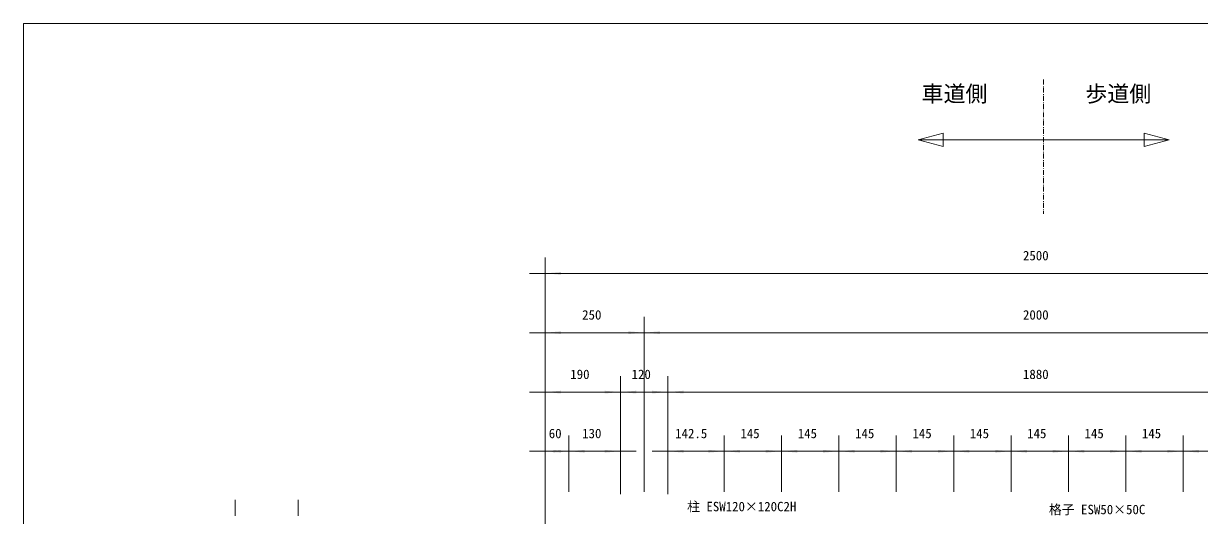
# Model space of a CAD drawing. Units: millimetres, scale not verified. Extents: x -3900 to 3900, y -2750 to 2750.
# Drawn here: x -3900 to -927, y 1505 to 2750 of the extents above; entities that cross this region are included whole.
import ezdxf
from ezdxf.enums import TextEntityAlignment as Align

# ---------------------------------------------------------------- set-up
doc = ezdxf.new("R2010")
doc.units = ezdxf.units.MM
doc.header["$LTSCALE"] = 20
doc.linetypes.add('USER6', pattern=[1.041641, 0.625, -0.208282, 0.069427, -0.138931])
doc.layers.add('0-1_IMPORTED', color=30, linetype='Continuous', lineweight=18)
doc.styles.add('ＭＳ ゴシック', font='')
doc.styles.get('ＭＳ ゴシック').set_extended_font_data('MS Gothic')

msp = doc.modelspace()

# ---------------------------------------------------------------- linework, layer by layer
at = {"layer": '0-1_IMPORTED', "linetype": 'USER6'}
msp.add_line((-1321, 2608.55), (-1321, 2268.55), dxfattribs=at)
at = {"layer": '0-1_IMPORTED'}
msp.add_line((-1638.5, 2455.49), (-1003.5, 2455.49), dxfattribs=at)
at = {"layer": '0-1_IMPORTED', "color": 1}
for p, q in [((-2581, 1520.45), (-2581, 2157.92)), ((-2621, 2117.92), (-2581, 2117.92)), ((-2581, 2117.92), (-81, 2117.92)), ((-2581, 1460.45), (-2581, 2007.92)), ((-2331, 1564.92), (-2331, 2007.92)), ((-2331, 1564.92), (-2331, 2007.92)), ((-2621, 1967.92), (-2581, 1967.92)), ((-2581, 1967.92), (-2331, 1967.92)), ((-2371, 1967.92), (-2331, 1967.92)), ((-2331, 1967.92), (-2291, 1967.92)), ((-2331, 1967.92), (-331, 1967.92)), ((-2581, 1520.45), (-2581, 1857.57)), ((-2391, 1559.55), (-2391, 1857.57)), ((-2391, 1559.55), (-2391, 1857.57)), ((-2271, 1559.55), (-2271, 1857.57)), ((-2271, 1559.55), (-2271, 1857.57)), ((-2621, 1817.57), (-2581, 1817.57)), ((-2581, 1817.57), (-2391, 1817.57)), ((-2431, 1817.57), (-2391, 1817.57)), ((-2391, 1817.57), (-2351, 1817.57)), ((-2391, 1817.57), (-2271, 1817.57)), ((-2311, 1817.57), (-2271, 1817.57)), ((-2271, 1817.57), (-2231, 1817.57)), ((-2271, 1817.57), (-391, 1817.57)), ((-2581, 1564.92), (-2581, 1707.92)), ((-2521, 1564.92), (-2521, 1707.92)), ((-2521, 1564.92), (-2521, 1707.92)), ((-2391, 1559.55), (-2391, 1707.92)), ((-2271, 1559.55), (-2271, 1707.92)), ((-2128.5, 1564.92), (-2128.5, 1707.92)), ((-2128.5, 1564.92), (-2128.5, 1707.92)), ((-1983.5, 1564.92), (-1983.5, 1707.92)), ((-1983.5, 1564.92), (-1983.5, 1707.92)), ((-1838.5, 1564.92), (-1838.5, 1707.92)), ((-1838.5, 1564.92), (-1838.5, 1707.92)), ((-1693.5, 1564.92), (-1693.5, 1707.92)), ((-1693.5, 1564.92), (-1693.5, 1707.92)), ((-1548.5, 1564.92), (-1548.5, 1707.92)), ((-1548.5, 1564.92), (-1548.5, 1707.92)), ((-1403.5, 1564.92), (-1403.5, 1707.92)), ((-1403.5, 1564.92), (-1403.5, 1707.92)), ((-1258.5, 1564.92), (-1258.5, 1707.92)), ((-1258.5, 1564.92), (-1258.5, 1707.92)), ((-1113.5, 1564.92), (-1113.5, 1707.92)), ((-1113.5, 1564.92), (-1113.5, 1707.92)), ((-968.5, 1564.92), (-968.5, 1707.92)), ((-968.5, 1564.92), (-968.5, 1707.92)), ((-2621, 1667.92), (-2581, 1667.92)), ((-2581, 1667.92), (-2521, 1667.92)), ((-2561, 1667.92), (-2521, 1667.92)), ((-2521, 1667.92), (-2481, 1667.92)), ((-2521, 1667.92), (-2391, 1667.92)), ((-2391, 1667.92), (-2351, 1667.92)), ((-2311, 1667.92), (-2271, 1667.92)), ((-2271, 1667.92), (-2128.5, 1667.92)), ((-2168.5, 1667.92), (-2128.5, 1667.92)), ((-2128.5, 1667.92), (-2088.5, 1667.92)), ((-2128.5, 1667.92), (-1983.5, 1667.92)), ((-2023.5, 1667.92), (-1983.5, 1667.92)), ((-1983.5, 1667.92), (-1943.5, 1667.92)), ((-1983.5, 1667.92), (-1838.5, 1667.92)), ((-1878.5, 1667.92), (-1838.5, 1667.92)), ((-1838.5, 1667.92), (-1798.5, 1667.92)), ((-1838.5, 1667.92), (-1693.5, 1667.92)), ((-1733.5, 1667.92), (-1693.5, 1667.92)), ((-1693.5, 1667.92), (-1653.5, 1667.92)), ((-1693.5, 1667.92), (-1548.5, 1667.92)), ((-1588.5, 1667.92), (-1548.5, 1667.92)), ((-1548.5, 1667.92), (-1508.5, 1667.92)), ((-1548.5, 1667.92), (-1403.5, 1667.92)), ((-1443.5, 1667.92), (-1403.5, 1667.92)), ((-1403.5, 1667.92), (-1363.5, 1667.92)), ((-1403.5, 1667.92), (-1258.5, 1667.92)), ((-1298.5, 1667.92), (-1258.5, 1667.92)), ((-1258.5, 1667.92), (-1218.5, 1667.92)), ((-1258.5, 1667.92), (-1113.5, 1667.92)), ((-1153.5, 1667.92), (-1113.5, 1667.92)), ((-1113.5, 1667.92), (-1073.5, 1667.92)), ((-1113.5, 1667.92), (-968.5, 1667.92)), ((-1008.5, 1667.92), (-968.5, 1667.92)), ((-968.5, 1667.92), (-928.5, 1667.92)), ((-968.5, 1667.92), (-823.5, 1667.92)), ((-3364.68, 1544.92), (-3364.68, 1504.92)), ((-3206, 1504.92), (-3206, 1544.92))]:
    msp.add_line(p, q, dxfattribs=at)
at = {"layer": '0-1_IMPORTED'}
for points in [[(-3900, 2750), (3900, 2750), (3900, -2750), (-3900, -2750)], [(-1638.5, 2455.49), (-1575, 2472.5), (-1575, 2438.47)], [(-1003.5, 2455.49), (-1067, 2438.47), (-1067, 2472.5)]]:
    msp.add_lwpolyline(points, close=True, dxfattribs=at)
at = {"layer": '0-1_IMPORTED', "color": 1}
for points in [[(-2581, 2117.92), (-2541, 2121.42), (-2541, 2114.42)], [(-2581, 1967.92), (-2541, 1971.42), (-2541, 1964.42)], [(-2331, 1967.92), (-2371, 1964.42), (-2371, 1971.42)], [(-2331, 1967.92), (-2291, 1971.42), (-2291, 1964.42)], [(-2581, 1817.57), (-2541, 1821.07), (-2541, 1814.07)], [(-2391, 1817.57), (-2431, 1814.07), (-2431, 1821.07)], [(-2391, 1817.57), (-2351, 1821.07), (-2351, 1814.07)], [(-2271, 1817.57), (-2311, 1814.07), (-2311, 1821.07)], [(-2271, 1817.57), (-2231, 1821.07), (-2231, 1814.07)], [(-2581, 1667.92), (-2541, 1671.42), (-2541, 1664.42)], [(-2521, 1667.92), (-2561, 1664.42), (-2561, 1671.42)], [(-2521, 1667.92), (-2481, 1671.42), (-2481, 1664.42)], [(-2391, 1667.92), (-2431, 1664.42), (-2431, 1671.42)], [(-2271, 1667.92), (-2231, 1671.42), (-2231, 1664.42)], [(-2128.5, 1667.92), (-2168.5, 1664.42), (-2168.5, 1671.42)], [(-2128.5, 1667.92), (-2088.5, 1671.42), (-2088.5, 1664.42)], [(-1983.5, 1667.92), (-2023.5, 1664.42), (-2023.5, 1671.42)], [(-1983.5, 1667.92), (-1943.5, 1671.42), (-1943.5, 1664.42)], [(-1838.5, 1667.92), (-1878.5, 1664.42), (-1878.5, 1671.42)], [(-1838.5, 1667.92), (-1798.5, 1671.42), (-1798.5, 1664.42)], [(-1693.5, 1667.92), (-1733.5, 1664.42), (-1733.5, 1671.42)], [(-1693.5, 1667.92), (-1653.5, 1671.42), (-1653.5, 1664.42)], [(-1548.5, 1667.92), (-1588.5, 1664.42), (-1588.5, 1671.42)], [(-1548.5, 1667.92), (-1508.5, 1671.42), (-1508.5, 1664.42)], [(-1403.5, 1667.92), (-1443.5, 1664.42), (-1443.5, 1671.42)], [(-1403.5, 1667.92), (-1363.5, 1671.42), (-1363.5, 1664.42)], [(-1258.5, 1667.92), (-1298.5, 1664.42), (-1298.5, 1671.42)], [(-1258.5, 1667.92), (-1218.5, 1671.42), (-1218.5, 1664.42)], [(-1113.5, 1667.92), (-1153.5, 1664.42), (-1153.5, 1671.42)], [(-1113.5, 1667.92), (-1073.5, 1671.42), (-1073.5, 1664.42)], [(-968.5, 1667.92), (-1008.5, 1664.42), (-1008.5, 1671.42)], [(-968.5, 1667.92), (-928.5, 1671.42), (-928.5, 1664.42)]]:
    msp.add_solid(points, dxfattribs=at)

# ---------------------------------------------------------------- texts
at = {"layer": '0-1_IMPORTED', "color": 7, "style": 'ＭＳ ゴシック'}
for s, height, p in [('車道側', 40.7, (-1629.58, 2539.77)), ('歩道側', 40.7, (-1215.62, 2539.77)), ('2500', 23.88, (-1373.33, 2143.85)), ('250', 23.88, (-2487.75, 1993.85)), ('2000', 23.88, (-1373.33, 1993.85)), ('190', 23.88, (-2517.75, 1843.5)), ('120', 23.88, (-2362.75, 1843.5)), ('1880', 23.88, (-1373.33, 1843.5)), ('60', 23.88, (-2572.17, 1693.85)), ('130', 23.88, (-2487.75, 1693.85)), ('142.5', 23.88, (-2252.67, 1693.85)), ('145', 23.88, (-2087.75, 1693.85)), ('145', 23.88, (-1942.75, 1693.85)), ('145', 23.88, (-1797.75, 1693.85)), ('145', 23.88, (-1652.75, 1693.85)), ('145', 23.88, (-1507.75, 1693.85)), ('145', 23.88, (-1362.75, 1693.85)), ('145', 23.88, (-1217.75, 1693.85)), ('145', 23.88, (-1072.75, 1693.85)), ('柱 ESW120×120C2H', 23.88, (-2222.44, 1509.01)), ('格子 ESW50×50C', 23.88, (-1307.85, 1501.52))]:
    msp.add_text(s, height=height, dxfattribs=at).set_placement(p, align=Align.BOTTOM_LEFT)

doc.saveas('drawing.dxf')
